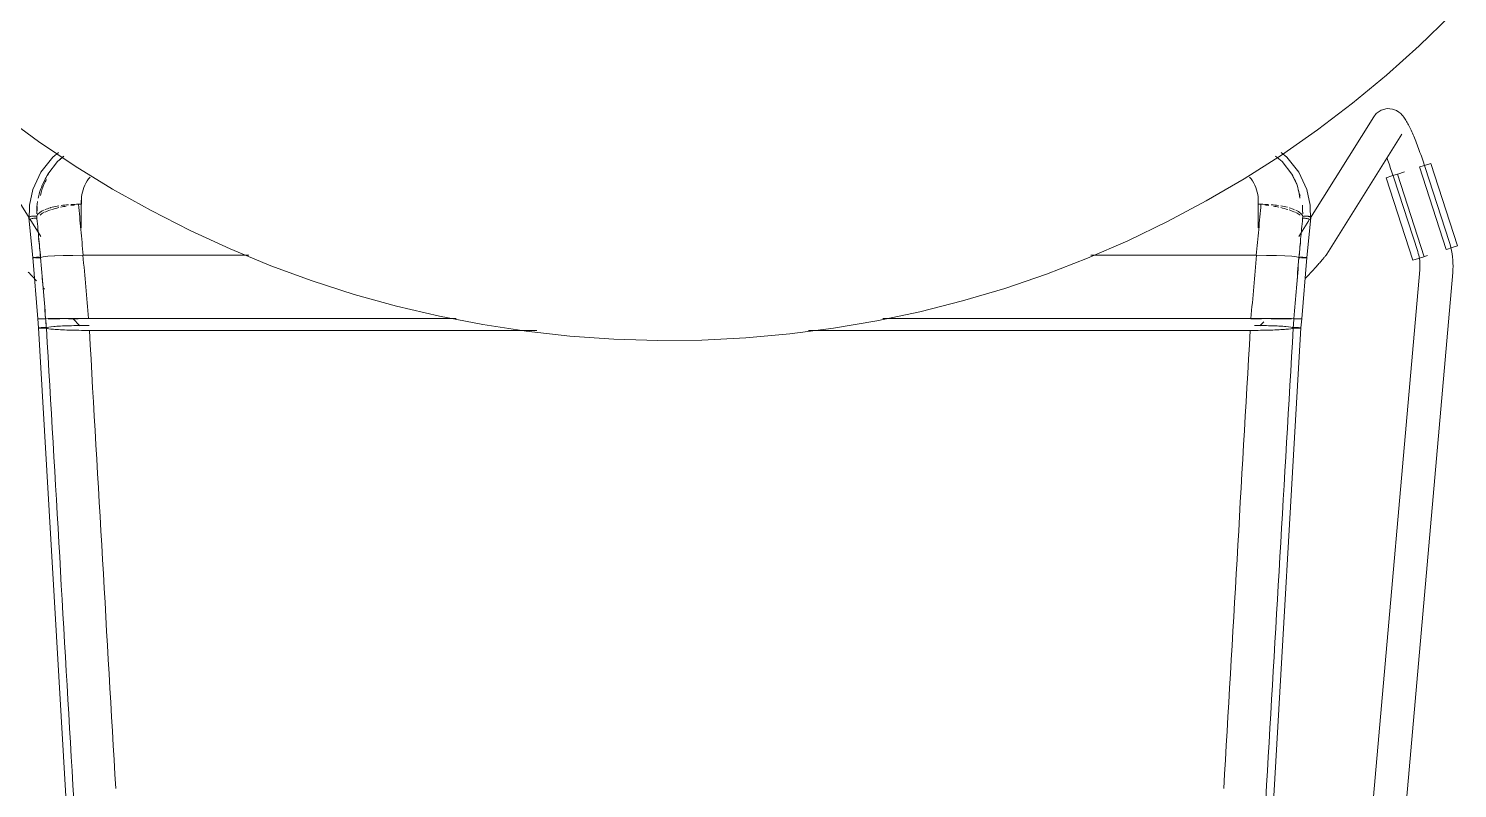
# Model space of a CAD drawing. Header units: millimetres. Extents: x 155927 to 326028, y -36033 to 97293.
# Drawn here: x 206832 to 207352, y 11742 to 12019 of the extents above; entities that cross this region are included whole.
import ezdxf

# ---------------------------------------------------------------- set-up
doc = ezdxf.new("R2010")
doc.units = ezdxf.units.MM
doc.header["$MEASUREMENT"] = 0
doc.layers.add('I-FURN', color=8, linetype='CONTINUOUS', lineweight=9)

msp = doc.modelspace()

# ---------------------------------------------------------------- linework, layer by layer
at = {"layer": 'I-FURN'}
for p, q in [((207337.7, 12012.26), (207349.2, 12023.39)), ((207325.77, 12001.61), (207337.7, 12012.26)), ((207313.42, 11991.43), (207325.77, 12001.61)), ((207300.68, 11981.76), (207313.42, 11991.43)), ((206832.42, 11949.76), (206809.39, 11986.53)), ((206822.95, 11986.92), (206835.87, 11977.48)), ((207321.17, 11986.53), (207298.14, 11949.76)), ((207322.07, 11987.65), (207321.17, 11986.53)), ((207322.07, 11987.65), (207323.8, 11988.88)), ((207323.8, 11988.88), (207326.03, 11989.46)), ((207326.03, 11989.46), (207328, 11989.29)), ((207328, 11989.29), (207329.38, 11988.77)), ((207329.38, 11988.77), (207330.29, 11988.2)), ((207330.29, 11988.2), (207330.92, 11987.68)), ((207330.92, 11987.68), (207331.39, 11987.22)), ((207331.39, 11987.22), (207331.76, 11986.79)), ((207331.76, 11986.79), (207332.07, 11986.39)), ((207332.07, 11986.39), (207332.35, 11986)), ((207332.35, 11986), (207332.6, 11985.61)), ((207332.6, 11985.61), (207332.84, 11985.22)), ((207287.56, 11972.6), (207300.68, 11981.76)), ((207332.84, 11985.22), (207333.08, 11984.82)), ((207333.08, 11984.82), (207333.31, 11984.41)), ((207333.31, 11984.41), (207333.54, 11983.98)), ((207333.54, 11983.98), (207333.77, 11983.54)), ((207333.77, 11983.54), (207334, 11983.09)), ((207334, 11983.09), (207334.23, 11982.61)), ((207334.23, 11982.61), (207334.46, 11982.12)), ((207334.46, 11982.12), (207334.7, 11981.61)), ((207334.7, 11981.61), (207334.93, 11981.08)), ((207334.93, 11981.08), (207335.17, 11980.54)), ((207335.17, 11980.54), (207335.42, 11979.98)), ((206835.87, 11977.48), (206849.16, 11968.57)), ((207304.04, 11936.57), (207331.34, 11980.16)), ((207335.42, 11979.98), (207335.66, 11979.4)), ((207335.66, 11979.4), (207335.91, 11978.8)), ((207335.91, 11978.8), (207336.16, 11978.19)), ((207336.16, 11978.19), (207336.41, 11977.57)), ((207336.41, 11977.57), (207336.66, 11976.93)), ((207336.66, 11976.93), (207336.91, 11976.27)), ((207336.91, 11976.27), (207337.17, 11975.61)), ((207337.17, 11975.61), (207337.42, 11974.93)), ((206841.01, 11971.86), (206836.68, 11966.33)), ((206842.75, 11970.19), (206839.25, 11965.62)), ((206843.07, 11973.5), (206841.01, 11971.86)), ((206845.09, 11972.15), (206842.75, 11970.19)), ((207274.08, 11963.98), (207287.56, 11972.6)), ((207285.47, 11972.15), (207287.81, 11970.19)), ((207287.49, 11973.5), (207289.55, 11971.86)), ((207287.81, 11970.19), (207291.31, 11965.62)), ((207289.55, 11971.86), (207293.88, 11966.33)), ((207325.98, 11971.27), (207326.21, 11970.65)), ((207326.21, 11970.65), (207326.45, 11970.01)), ((207326.45, 11970.01), (207326.68, 11969.37)), ((207337.42, 11974.93), (207337.68, 11974.24)), ((207337.68, 11974.24), (207337.93, 11973.54)), ((207337.93, 11973.54), (207338.19, 11972.84)), ((207338.19, 11972.84), (207338.44, 11972.12)), ((207338.44, 11972.12), (207338.69, 11971.4)), ((207338.69, 11971.4), (207338.94, 11970.67)), ((207338.94, 11970.67), (207339.19, 11969.94)), ((206836.68, 11966.33), (206833.77, 11960.01)), ((206839.25, 11965.62), (206837.34, 11961.93)), ((206849.16, 11968.57), (206862.79, 11960.2)), ((207291.31, 11965.62), (207293.22, 11961.93)), ((207293.88, 11966.33), (207296.79, 11960.01)), ((207325.7, 11964.35), (207327.65, 11964.98)), ((207326.68, 11969.37), (207326.92, 11968.71)), ((207326.92, 11968.71), (207327.15, 11968.04)), ((207327.15, 11968.04), (207327.39, 11967.37)), ((207327.39, 11967.37), (207327.62, 11966.69)), ((207327.62, 11966.69), (207327.85, 11966.01)), ((207327.65, 11964.98), (207329.62, 11965.61)), ((207327.85, 11966.01), (207328.08, 11965.32)), ((207328.08, 11965.32), (207328.31, 11964.63)), ((207339.43, 11935.64), (207329.74, 11965.65)), ((207332.32, 11966.48), (207329.84, 11965.68)), ((207337.81, 11968.26), (207347.5, 11938.25)), ((207337.93, 11968.29), (207339.9, 11968.93)), ((207339.19, 11969.94), (207339.44, 11969.2)), ((207339.44, 11969.2), (207339.68, 11968.46)), ((207339.68, 11968.46), (207339.83, 11968.01)), ((207348.54, 11941.19), (207339.83, 11968.01)), ((207339.9, 11968.93), (207341.86, 11969.56)), ((207341.86, 11969.56), (207351.54, 11939.55)), ((206833.77, 11960.01), (206832.56, 11954.37)), ((206862.79, 11960.2), (206876.75, 11952.37)), ((207260.27, 11955.9), (207274.08, 11963.98)), ((207296.79, 11960.01), (207298, 11954.37)), ((207325.7, 11964.35), (207335.39, 11934.34)), ((207328.31, 11964.63), (207328.42, 11964.3)), ((207328.42, 11964.3), (207337.13, 11937.49)), ((206850.42, 11954.69), (206851.47, 11954.69)), ((206851.41, 11955.93), (206851.41, 11946.18)), ((207246.15, 11948.39), (207260.27, 11955.9)), ((207279.09, 11954.69), (207280.14, 11954.69)), ((207279.15, 11946.18), (207279.15, 11955.93)), ((206833.77, 11935.31), (206832.35, 11949.8)), ((206832.56, 11954.37), (206832.47, 11948.91)), ((206836.69, 11942.95), (206832.65, 11949.39)), ((206876.75, 11952.37), (206891.01, 11945.12)), ((207296.79, 11935.31), (207298.21, 11949.8)), ((207298, 11954.37), (207298.09, 11948.91)), ((206891.01, 11945.12), (206905.54, 11938.44)), ((207231.74, 11941.44), (207246.15, 11948.39)), ((207297.53, 11948.8), (207293.87, 11942.95)), ((207217.06, 11935.07), (207231.74, 11941.44)), ((207349.59, 11938.92), (207347.62, 11938.29)), ((207348.56, 11941.15), (207348.54, 11941.19)), ((207348.89, 11940.05), (207348.56, 11941.15)), ((207349.17, 11938.95), (207348.89, 11940.05)), ((207349.41, 11937.83), (207349.17, 11938.95)), ((207351.54, 11939.55), (207349.59, 11938.92)), ((206833.84, 11935.33), (206833.77, 11935.31)), ((206833.77, 11935.31), (206833.84, 11935.28)), ((206833.78, 11935.31), (206833.84, 11935.33)), ((206835.6, 11913.11), (206833.78, 11935.31)), ((206833.84, 11935.28), (206833.78, 11935.31)), ((206834.03, 11935.36), (206833.84, 11935.33)), ((206833.84, 11935.28), (206834.02, 11935.26)), ((206834.03, 11935.26), (206833.84, 11935.28)), ((206834.02, 11935.26), (206834.32, 11935.24)), ((206834.33, 11935.38), (206834.03, 11935.36)), ((206834.03, 11935.36), (206834.33, 11935.38)), ((206834.32, 11935.24), (206834.03, 11935.26)), ((206834.71, 11935.4), (206834.33, 11935.38)), ((206834.33, 11935.38), (206834.71, 11935.4)), ((206834.7, 11935.22), (206835.15, 11935.21)), ((206835.15, 11935.21), (206834.7, 11935.22)), ((206835.16, 11935.41), (206834.71, 11935.4)), ((206834.71, 11935.4), (206835.17, 11935.41)), ((206835.15, 11935.21), (206835.64, 11935.2)), ((206835.64, 11935.2), (206835.15, 11935.21)), ((206835.65, 11935.41), (206835.16, 11935.41)), ((206835.17, 11935.41), (206835.66, 11935.41)), ((206835.64, 11935.2), (206836.14, 11935.21)), ((206836.14, 11935.21), (206835.64, 11935.2)), ((206836.15, 11935.41), (206835.65, 11935.41)), ((206835.66, 11935.41), (206836.16, 11935.41)), ((206836.14, 11935.21), (206836.61, 11935.21)), ((206836.61, 11935.21), (206836.14, 11935.21)), ((206836.62, 11935.4), (206836.15, 11935.41)), ((206836.16, 11935.41), (206836.63, 11935.4)), ((206837.51, 11935.59), (206836.62, 11935.4)), ((206836.63, 11935.4), (206837.51, 11935.59)), ((206837.51, 11935.59), (206839.23, 11935.77)), ((206839.25, 11935.77), (206837.51, 11935.59)), ((206839.25, 11935.77), (206841.69, 11935.92)), ((206841.73, 11935.92), (206839.25, 11935.77)), ((206841.72, 11935.92), (206844.76, 11936.04)), ((206844.83, 11936.04), (206841.73, 11935.92)), ((206844.82, 11936.04), (206848.27, 11936.11)), ((206848.26, 11936.11), (206844.83, 11936.04)), ((206852.12, 11936.14), (206848.36, 11936.11)), ((206848.36, 11936.11), (206852, 11936.14)), ((206912.24, 11936.14), (206852.12, 11936.14)), ((206852.12, 11936.14), (206912.24, 11936.14)), ((206905.54, 11938.44), (206920.34, 11932.34)), ((207202.14, 11929.3), (207217.06, 11935.07)), ((207278.44, 11936.14), (207218.32, 11936.14)), ((207218.32, 11936.14), (207278.44, 11936.14)), ((207282.2, 11936.11), (207278.44, 11936.14)), ((207278.56, 11936.14), (207282.2, 11936.11)), ((207282.29, 11936.11), (207285.74, 11936.04)), ((207285.73, 11936.04), (207282.3, 11936.11)), ((207288.83, 11935.92), (207285.73, 11936.04)), ((207285.8, 11936.04), (207288.84, 11935.92)), ((207291.31, 11935.77), (207288.83, 11935.92)), ((207288.87, 11935.92), (207291.31, 11935.77)), ((207293.05, 11935.59), (207291.31, 11935.77)), ((207291.33, 11935.77), (207293.05, 11935.59)), ((207293.05, 11935.59), (207293.93, 11935.4)), ((207293.94, 11935.4), (207293.05, 11935.59)), ((207293.93, 11935.4), (207294.4, 11935.41)), ((207294.41, 11935.41), (207293.94, 11935.4)), ((207293.95, 11935.21), (207294.42, 11935.21)), ((207294.42, 11935.21), (207293.95, 11935.21)), ((207294.4, 11935.41), (207294.9, 11935.41)), ((207294.91, 11935.41), (207294.41, 11935.41)), ((207294.9, 11935.41), (207295.39, 11935.41)), ((207295.4, 11935.41), (207294.91, 11935.41)), ((207294.92, 11935.2), (207295.41, 11935.21)), ((207295.41, 11935.21), (207294.92, 11935.2)), ((207294.96, 11913.11), (207296.78, 11935.31)), ((207295.39, 11935.41), (207295.85, 11935.4)), ((207295.85, 11935.4), (207295.4, 11935.41)), ((207295.41, 11935.21), (207295.86, 11935.22)), ((207295.86, 11935.22), (207295.41, 11935.21)), ((207296.23, 11935.38), (207295.85, 11935.4)), ((207295.85, 11935.4), (207296.23, 11935.38)), ((207295.86, 11935.22), (207296.24, 11935.24)), ((207296.24, 11935.24), (207295.86, 11935.22)), ((207296.53, 11935.36), (207296.23, 11935.38)), ((207296.23, 11935.38), (207296.53, 11935.36)), ((207296.24, 11935.24), (207296.54, 11935.26)), ((207296.53, 11935.26), (207296.24, 11935.24)), ((207296.72, 11935.33), (207296.53, 11935.36)), ((207296.72, 11935.28), (207296.53, 11935.26)), ((207296.54, 11935.26), (207296.72, 11935.28)), ((207296.72, 11935.33), (207296.78, 11935.31)), ((207296.79, 11935.31), (207296.72, 11935.33)), ((207296.72, 11935.28), (207296.79, 11935.31)), ((207296.78, 11935.31), (207296.72, 11935.28)), ((207301.78, 11933.75), (207301.5, 11933.45)), ((207302.03, 11934.05), (207301.78, 11933.75)), ((207302.28, 11934.33), (207302.03, 11934.05)), ((207302.51, 11934.6), (207302.28, 11934.33)), ((207302.72, 11934.85), (207302.51, 11934.6)), ((207302.92, 11935.09), (207302.72, 11934.85)), ((207303.11, 11935.32), (207302.92, 11935.09)), ((207303.29, 11935.54), (207303.11, 11935.32)), ((207303.47, 11935.76), (207303.29, 11935.54)), ((207303.64, 11935.99), (207303.47, 11935.76)), ((207303.82, 11936.25), (207303.64, 11935.99)), ((207304.04, 11936.57), (207303.82, 11936.25)), ((207337.34, 11934.97), (207335.39, 11934.34)), ((207337.13, 11937.49), (207337.32, 11936.85)), ((207337.32, 11936.85), (207337.49, 11936.21)), ((207339.31, 11935.61), (207337.34, 11934.97)), ((207337.49, 11936.21), (207337.63, 11935.56)), ((207337.63, 11935.56), (207337.74, 11934.91)), ((207337.74, 11934.91), (207337.83, 11934.26)), ((207337.83, 11934.26), (207337.9, 11933.6)), ((207340.69, 11936.05), (207339.53, 11935.68)), ((207349.61, 11936.7), (207349.41, 11937.83)), ((207349.76, 11935.57), (207349.61, 11936.7)), ((207349.87, 11934.43), (207349.76, 11935.57)), ((207349.93, 11933.29), (207349.87, 11934.43)), ((206832.13, 11930.06), (206832.53, 11929.63)), ((206832.53, 11929.63), (206832.95, 11929.18)), ((206832.95, 11929.18), (206833.37, 11928.73)), ((206833.37, 11928.73), (206833.8, 11928.27)), ((206920.34, 11932.34), (206935.36, 11926.84)), ((207187, 11924.13), (207202.14, 11929.3)), ((207297.19, 11928.73), (207296.76, 11928.27)), ((207297.61, 11929.18), (207297.19, 11928.73)), ((207298.03, 11929.63), (207297.61, 11929.18)), ((207298.43, 11930.06), (207298.03, 11929.63)), ((207298.82, 11930.49), (207298.43, 11930.06)), ((207299.2, 11930.9), (207298.82, 11930.49)), ((207299.57, 11931.3), (207299.2, 11930.9)), ((207299.93, 11931.69), (207299.57, 11931.3)), ((207300.27, 11932.07), (207299.93, 11931.69)), ((207300.6, 11932.44), (207300.27, 11932.07)), ((207337.88, 11930.92), (207300.58, 11506.42)), ((207300.91, 11932.79), (207300.6, 11932.44)), ((207301.22, 11933.12), (207300.91, 11932.79)), ((207301.5, 11933.45), (207301.22, 11933.12)), ((207310.88, 11486.55), (207349.83, 11929.87)), ((207337.92, 11931.61), (207337.88, 11930.95)), ((207337.88, 11930.95), (207337.88, 11930.92)), ((207337.9, 11933.6), (207337.93, 11932.94)), ((207337.94, 11932.27), (207337.92, 11931.61)), ((207337.93, 11932.94), (207337.94, 11932.27)), ((207349.83, 11929.87), (207349.91, 11931.01)), ((207349.91, 11931.01), (207349.94, 11932.15)), ((207349.94, 11932.15), (207349.93, 11933.29)), ((206833.8, 11928.27), (206834.24, 11927.8)), ((206834.24, 11927.8), (206834.69, 11927.32)), ((206834.69, 11927.32), (206835.15, 11926.84)), ((206837.5, 11924.35), (206837.99, 11923.84)), ((206935.36, 11926.84), (206950.59, 11921.95)), ((207171.67, 11919.56), (207187, 11924.13)), ((207296.76, 11928.27), (207296.32, 11927.8)), ((206950.59, 11921.95), (206966.01, 11917.67)), ((207156.16, 11915.62), (207171.67, 11919.56)), ((206835.6, 11913.11), (206835.87, 11909.75)), ((206835.67, 11913.1), (206835.6, 11913.11)), ((206835.6, 11913.11), (206835.67, 11913.11)), ((206835.67, 11913.11), (206835.6, 11913.11)), ((206835.6, 11913.11), (206835.67, 11913.1)), ((206835.67, 11913.11), (206835.86, 11913.11)), ((206835.85, 11913.11), (206835.67, 11913.11)), ((206835.86, 11913.1), (206835.67, 11913.1)), ((206835.67, 11913.1), (206835.86, 11913.1)), ((206836.15, 11913.11), (206835.85, 11913.11)), ((206835.86, 11913.11), (206836.15, 11913.11)), ((206836.15, 11913.1), (206835.86, 11913.1)), ((206835.86, 11913.1), (206836.15, 11913.1)), ((206836.15, 11913.11), (206836.53, 11913.11)), ((206836.53, 11913.11), (206836.15, 11913.11)), ((206836.54, 11913.1), (206836.15, 11913.1)), ((206836.15, 11913.1), (206836.53, 11913.1)), ((206836.53, 11913.11), (206836.98, 11913.11)), ((206836.98, 11913.11), (206836.53, 11913.11)), ((206836.53, 11913.1), (206836.99, 11913.1)), ((206836.99, 11913.1), (206836.54, 11913.1)), ((206836.98, 11913.11), (206837.47, 11913.11)), ((206837.47, 11913.11), (206836.98, 11913.11)), ((206837.48, 11913.1), (206836.99, 11913.1)), ((206836.99, 11913.1), (206837.48, 11913.1)), ((206837.47, 11913.11), (206837.97, 11913.11)), ((206837.97, 11913.11), (206837.47, 11913.11)), ((206837.98, 11913.1), (206837.48, 11913.1)), ((206837.48, 11913.1), (206837.97, 11913.1)), ((206837.97, 11913.11), (206838.44, 11913.11)), ((206838.44, 11913.11), (206837.97, 11913.11)), ((206837.97, 11913.1), (206838.44, 11913.1)), ((206838.45, 11913.1), (206837.98, 11913.1)), ((206838.44, 11913.11), (206839.33, 11913.13)), ((206839.32, 11913.13), (206838.44, 11913.11)), ((206841.07, 11913.14), (206839.32, 11913.13)), ((206839.33, 11913.13), (206841.08, 11913.14)), ((206841.1, 11913.07), (206839.34, 11913.08)), ((206839.34, 11913.08), (206841.09, 11913.07)), ((206843.58, 11913.15), (206841.07, 11913.14)), ((206841.08, 11913.14), (206843.57, 11913.15)), ((206841.09, 11913.07), (206843.59, 11913.06)), ((206843.59, 11913.06), (206841.1, 11913.07)), ((206843.58, 11913.15), (206846.71, 11913.16)), ((206846.71, 11913.16), (206843.58, 11913.15)), ((206846.71, 11913.16), (206850.28, 11913.17)), ((206850.28, 11913.17), (206846.71, 11913.16)), ((206846.71, 11913.05), (206850.27, 11913.04)), ((206850.27, 11913.04), (206846.72, 11913.05)), ((206848.27, 11913.17), (206850.84, 11910.49)), ((206850.28, 11913.17), (206854.06, 11913.17)), ((206854.06, 11913.17), (206850.28, 11913.17)), ((206854.06, 11913.17), (206987.7, 11913.17)), ((206987.7, 11913.17), (206854.06, 11913.17)), ((206966.01, 11917.67), (206981.58, 11914.01)), ((206981.58, 11914.01), (206997.29, 11910.98)), ((207140.51, 11912.3), (207156.16, 11915.62)), ((207142.76, 11913.17), (207276.5, 11913.17)), ((207276.5, 11913.17), (207142.76, 11913.17)), ((207276.5, 11913.17), (207280.28, 11913.17)), ((207280.28, 11913.17), (207276.5, 11913.17)), ((207280.29, 11913.04), (207276.51, 11913.04)), ((207276.51, 11913.04), (207280.29, 11913.04)), ((207280.28, 11913.17), (207283.85, 11913.16)), ((207283.85, 11913.16), (207280.28, 11913.17)), ((207286.97, 11913.06), (207283.84, 11913.05)), ((207283.85, 11913.16), (207286.98, 11913.15)), ((207286.98, 11913.15), (207283.85, 11913.16)), ((207283.85, 11913.05), (207286.97, 11913.06)), ((207289.46, 11913.07), (207286.97, 11913.06)), ((207286.97, 11913.06), (207289.47, 11913.07)), ((207289.49, 11913.14), (207286.98, 11913.15)), ((207286.99, 11913.15), (207289.48, 11913.14)), ((207291.22, 11913.08), (207289.46, 11913.07)), ((207289.47, 11913.07), (207291.22, 11913.08)), ((207289.49, 11913.14), (207291.23, 11913.13)), ((207291.24, 11913.13), (207289.49, 11913.14)), ((207291.23, 11913.13), (207292.12, 11913.11)), ((207292.12, 11913.11), (207291.24, 11913.13)), ((207292.58, 11913.1), (207292.11, 11913.1)), ((207292.12, 11913.11), (207292.59, 11913.11)), ((207292.59, 11913.11), (207292.12, 11913.11)), ((207292.12, 11913.1), (207292.59, 11913.1)), ((207293.08, 11913.1), (207292.58, 11913.1)), ((207292.59, 11913.11), (207293.09, 11913.11)), ((207293.09, 11913.11), (207292.59, 11913.11)), ((207292.59, 11913.1), (207293.08, 11913.1)), ((207293.57, 11913.1), (207293.08, 11913.1)), ((207293.08, 11913.1), (207293.57, 11913.1)), ((207293.09, 11913.11), (207293.58, 11913.11)), ((207293.58, 11913.11), (207293.09, 11913.11)), ((207294.02, 11913.1), (207293.57, 11913.1)), ((207293.57, 11913.1), (207294.03, 11913.1)), ((207293.58, 11913.11), (207294.03, 11913.11)), ((207294.03, 11913.11), (207293.58, 11913.11)), ((207294.41, 11913.1), (207294.02, 11913.1)), ((207294.03, 11913.11), (207294.41, 11913.11)), ((207294.41, 11913.11), (207294.03, 11913.11)), ((207294.03, 11913.1), (207294.41, 11913.1)), ((207294.41, 11913.11), (207294.7, 11913.11)), ((207294.71, 11913.11), (207294.41, 11913.11)), ((207294.96, 11913.11), (207294.69, 11909.75)), ((207294.89, 11913.11), (207294.96, 11913.11)), ((207294.96, 11913.11), (207294.89, 11913.1)), ((207294.89, 11913.1), (207294.96, 11913.11)), ((207294.96, 11913.11), (207294.89, 11913.11)), ((206835.94, 11909.78), (206835.88, 11909.75)), ((206855.16, 11577.84), (206835.88, 11909.75)), ((206835.88, 11909.75), (206835.94, 11909.72)), ((206836.13, 11909.8), (206835.94, 11909.78)), ((206835.94, 11909.72), (206836.13, 11909.69)), ((206836.43, 11909.82), (206836.13, 11909.8)), ((206836.13, 11909.69), (206836.42, 11909.67)), ((206836.42, 11909.67), (206836.8, 11909.65)), ((206836.81, 11909.84), (206836.43, 11909.82)), ((206836.8, 11909.65), (206837.25, 11909.64)), ((206837.26, 11909.85), (206836.81, 11909.84)), ((206837.25, 11909.64), (206837.74, 11909.64)), ((206837.75, 11909.86), (206837.26, 11909.85)), ((206837.74, 11909.64), (206838.24, 11909.64)), ((206838.25, 11909.86), (206837.75, 11909.86)), ((206838.24, 11909.64), (206838.71, 11909.65)), ((206838.72, 11909.85), (206838.25, 11909.86)), ((206838.71, 11909.65), (206839.6, 11909.44)), ((206839.62, 11910.06), (206838.72, 11909.85)), ((206839.6, 11909.44), (206841.35, 11909.24)), ((206841.37, 11910.25), (206839.62, 11910.06)), ((206841.35, 11909.24), (206843.85, 11909.08)), ((206843.87, 11910.41), (206841.37, 11910.25)), ((206843.85, 11909.08), (206846.98, 11908.96)), ((206846.99, 11910.54), (206843.87, 11910.41)), ((206846.98, 11908.96), (206850.54, 11908.88)), ((206850.54, 11910.61), (206846.99, 11910.54)), ((206854.22, 11910.64), (206850.54, 11910.61)), ((206850.54, 11908.88), (206854.33, 11908.85)), ((206854.33, 11908.85), (207016.93, 11908.85)), ((207016.93, 11908.85), (206854.33, 11908.85)), ((206997.29, 11910.98), (207013.11, 11908.57)), ((207013.11, 11908.57), (207029.01, 11906.81)), ((207108.87, 11907.54), (207124.74, 11909.6)), ((207115.66, 11908.85), (207276.23, 11908.85)), ((207276.23, 11908.85), (207115.66, 11908.85)), ((207124.74, 11909.6), (207140.51, 11912.3)), ((207275.4, 11577.84), (207294.68, 11909.75)), ((207276.23, 11908.85), (207280.02, 11908.88)), ((207280.02, 11910.61), (207277.77, 11910.64)), ((207279.72, 11910.49), (207281.19, 11912.02)), ((207283.57, 11910.54), (207280.02, 11910.61)), ((207280.02, 11908.88), (207283.58, 11908.96)), ((207286.69, 11910.41), (207283.57, 11910.54)), ((207283.58, 11908.96), (207286.71, 11909.08)), ((207289.19, 11910.25), (207286.69, 11910.41)), ((207286.71, 11909.08), (207289.21, 11909.24)), ((207290.94, 11910.06), (207289.19, 11910.25)), ((207289.21, 11909.24), (207290.96, 11909.44)), ((207291.84, 11909.85), (207290.94, 11910.06)), ((207290.96, 11909.44), (207291.85, 11909.65)), ((207292.31, 11909.86), (207291.84, 11909.85)), ((207291.85, 11909.65), (207292.32, 11909.64)), ((207292.81, 11909.86), (207292.31, 11909.86)), ((207292.32, 11909.64), (207292.82, 11909.64)), ((207293.3, 11909.85), (207292.81, 11909.86)), ((207292.82, 11909.64), (207293.31, 11909.64)), ((207293.75, 11909.84), (207293.3, 11909.85)), ((207293.31, 11909.64), (207293.76, 11909.65)), ((207294.13, 11909.82), (207293.75, 11909.84)), ((207293.76, 11909.65), (207294.14, 11909.67)), ((207294.43, 11909.8), (207294.13, 11909.82)), ((207294.14, 11909.67), (207294.43, 11909.69)), ((207294.62, 11909.78), (207294.43, 11909.8)), ((207294.43, 11909.69), (207294.62, 11909.72)), ((207294.68, 11909.75), (207294.62, 11909.78)), ((207294.62, 11909.72), (207294.68, 11909.75)), ((207029.01, 11906.81), (207044.97, 11905.67)), ((207044.97, 11905.67), (207060.96, 11905.18)), ((207060.96, 11905.18), (207076.96, 11905.33)), ((207076.96, 11905.33), (207092.94, 11906.11)), ((207092.94, 11906.11), (207108.87, 11907.54))]:
    msp.add_line(p, q, dxfattribs=at)
for points in [[(206843.68, 11971.02), (206844.12, 11971.43), (206844.57, 11971.82), (206845.03, 11972.2)], [(207294.4, 11957.6), (207294.2, 11958.33), (207293.97, 11959.04), (207293.7, 11959.75)], [(206835.22, 11951.89), (206835.23, 11953.15), (206835.33, 11954.41), (206835.51, 11955.65)], [(206844.07, 11954.22), (206844.92, 11954.35), (206845.79, 11954.46), (206846.71, 11954.52)], [(206849.01, 11954.45), (206848.53, 11954.4), (206848.06, 11954.34), (206847.6, 11954.27)], [(206847.64, 11954.59), (206848.55, 11954.65), (206849.47, 11954.68), (206850.42, 11954.69)], [(206852.12, 11936.14), (206851.81, 11939.27), (206851.22, 11945.52), (206850.68, 11951.66), (206850.42, 11954.69)], [(206851.47, 11954.69), (206851.42, 11955.2), (206851.4, 11955.7), (206851.41, 11956.21)], [(207278.44, 11936.14), (207278.75, 11939.27), (207279.34, 11945.52), (207279.88, 11951.66), (207280.14, 11954.69)], [(207279.14, 11956.21), (207279.15, 11955.7), (207279.14, 11955.2), (207279.09, 11954.69)], [(207280.14, 11954.69), (207281.09, 11954.68), (207282.02, 11954.65), (207282.93, 11954.59)], [(207282.98, 11954.27), (207282.5, 11954.34), (207282.03, 11954.39), (207281.55, 11954.44)], [(207283.86, 11954.52), (207284.76, 11954.45), (207285.64, 11954.35), (207286.49, 11954.22)], [(206835.19, 11950.36), (206835.33, 11950.75), (206835.9, 11951.5), (206837.04, 11952.2), (206837.74, 11952.52)], [(206836.62, 11935.4), (206836.38, 11937.93), (206835.9, 11942.96), (206835.43, 11947.91), (206835.19, 11950.36)], [(206835.42, 11953.87), (206835.31, 11952.98), (206835.29, 11952.08), (206835.29, 11951.18)], [(206837.77, 11951.67), (206837.13, 11951.35), (206836.74, 11951.04), (206836.41, 11950.71)], [(206840.2, 11952.63), (206839.38, 11952.36), (206838.57, 11952.08), (206838.02, 11951.78)], [(206843.24, 11953.48), (206842.31, 11953.26), (206841.37, 11953.03), (206840.52, 11952.78)], [(206840.84, 11953.59), (206841.58, 11953.78), (206842.39, 11953.94), (206843.22, 11954.09)], [(206845.9, 11954.01), (206845.21, 11953.89), (206844.56, 11953.76), (206843.9, 11953.62)], [(207286.66, 11953.62), (207286.02, 11953.76), (207285.36, 11953.9), (207284.68, 11954.02)], [(207289.92, 11952.77), (207289.12, 11953.02), (207288.24, 11953.25), (207287.32, 11953.47)], [(207287.34, 11954.09), (207288.18, 11953.94), (207288.99, 11953.78), (207289.73, 11953.59)], [(207292.54, 11951.78), (207291.91, 11952.08), (207291.17, 11952.35), (207290.35, 11952.62)], [(207290.39, 11953.41), (207291.12, 11953.2), (207291.76, 11952.97), (207292.36, 11952.72)], [(207294.36, 11950.71), (207293.95, 11951.03), (207293.43, 11951.36), (207292.79, 11951.67)], [(207292.83, 11952.52), (207293.52, 11952.2), (207294.66, 11951.5), (207295.23, 11950.75), (207295.37, 11950.36)], [(207293.94, 11935.4), (207294.18, 11937.93), (207294.66, 11942.96), (207295.13, 11947.91), (207295.37, 11950.36)], [(207295.2, 11954.35), (207295.28, 11953.54), (207295.29, 11952.71), (207295.29, 11951.88)], [(207295.33, 11951.18), (207295.32, 11951.84), (207295.29, 11952.49), (207295.22, 11953.13)], [(207298.03, 11949.05), (207297.99, 11949.1), (207297.86, 11949.19), (207297.57, 11949.32), (207297.18, 11949.44), (207296.72, 11949.53), (207296.23, 11949.6), (207295.73, 11949.63), (207295.42, 11949.63), (207295.27, 11949.62)], [(206836.59, 11935.4), (206836.36, 11937.71), (206836.13, 11940.03), (206835.9, 11942.3)], [(207293.95, 11935.21), (207294.15, 11937.23), (207294.35, 11939.25), (207294.55, 11941.25)], [(206836.63, 11935.4), (206836.93, 11931.69), (206837.53, 11924.27), (206838.14, 11916.83), (206838.44, 11913.11)], [(206853.03, 11924.66), (206852.69, 11928.49), (206852.35, 11932.32), (206852, 11936.14)], [(207278.56, 11936.14), (207278.21, 11932.32), (207277.87, 11928.49), (207277.53, 11924.66)], [(207293.93, 11935.4), (207293.63, 11931.69), (207293.03, 11924.27), (207292.42, 11916.83), (207292.12, 11913.11)], [(207293.95, 11935.21), (207293.65, 11931.57), (207293.34, 11927.92), (207293.04, 11924.26)], [(206854.06, 11913.17), (206853.72, 11917), (206853.38, 11920.83), (206853.03, 11924.66)], [(207277.53, 11924.66), (207277.18, 11920.83), (207276.84, 11917), (207276.5, 11913.17)], [(207292.74, 11920.65), (207292.71, 11920.24), (207292.67, 11919.83), (207292.64, 11919.42)], [(206838.71, 11909.65), (206838.66, 11910.23), (206838.57, 11911.38), (206838.48, 11912.54), (206838.44, 11913.11)], [(206838.72, 11909.85), (206838.67, 11910.39), (206838.58, 11911.47), (206838.49, 11912.56), (206838.45, 11913.1)], [(207291.84, 11909.85), (207291.89, 11910.39), (207291.98, 11911.47), (207292.07, 11912.56), (207292.11, 11913.1)], [(207291.85, 11909.65), (207291.9, 11910.23), (207291.99, 11911.38), (207292.08, 11912.54), (207292.12, 11913.11)], [(206838.71, 11909.65), (206841.93, 11854.24), (206848.37, 11743.48), (206854.81, 11632.89), (206858.03, 11577.65)], [(206863.92, 11742.36), (206860.72, 11797.82), (206857.52, 11853.33), (206854.33, 11908.85)], [(207276.23, 11908.85), (207273.04, 11853.33), (207269.84, 11797.8), (207266.65, 11742.36)], [(207291.85, 11909.65), (207288.63, 11854.24), (207282.19, 11743.48), (207275.75, 11632.89), (207272.53, 11577.65)], [(207291.84, 11909.85), (207292.44, 11909.86), (207293.95, 11909.86), (207294.69, 11909.79), (207294.69, 11909.75)]]:
    msp.add_open_spline(points, degree=3, dxfattribs=at)
for points, knots in [([(206835.77, 11956.93), (206836.21, 11959.05), (206837.22, 11962.13), (206838.85, 11964.89), (206839.44, 11965.76)], [0.1763318, 0.1763318, 0.1763318, 0.1763318, 0.3333333, 0.408557, 0.408557, 0.408557, 0.408557]), ([(207291.31, 11965.6), (207291.82, 11964.78), (207293.4, 11962.05), (207294, 11959.07), (207294.28, 11956.97)], [-0.4024189, -0.4024189, -0.4024189, -0.4024189, -0.3333333, -0.1789981, -0.1789981, -0.1789981, -0.1789981]), ([(206838.72, 11963.7), (206838.38, 11963.11), (206837.35, 11961.26), (206836.86, 11959.28), (206836.63, 11957.9)], [0.6175454, 0.6175454, 0.6175454, 0.6175454, 0.6666667, 0.7702374, 0.7702374, 0.7702374, 0.7702374]), ([(206851.47, 11954.69), (206851.25, 11957.08), (206851.88, 11960.68), (206853.81, 11963.68), (206854.58, 11964.58)], [0, 0, 0, 0, 0.3333333, 0.5, 0.5, 0.5, 0.5]), ([(207275.98, 11964.58), (207276.75, 11963.68), (207278.68, 11960.68), (207279.31, 11957.08), (207279.09, 11954.69)], [0.5, 0.5, 0.5, 0.5, 0.6666667, 1, 1, 1, 1]), ([(206832.4, 11949.95), (206832.42, 11949.97), (206832.46, 11950.02), (206832.57, 11950.09), (206832.76, 11950.19), (206833.08, 11950.3), (206833.48, 11950.37), (206833.83, 11950.4), (206834.21, 11950.42), (206834.65, 11950.42), (206835.01, 11950.38), (206835.19, 11950.36)], [0.5555556, 0.5555556, 0.5555556, 0.5555556, 0.5833333, 0.6180556, 0.6527778, 0.7222222, 0.7916667, 0.8263889, 0.8611111, 0.9305556, 1, 1, 1, 1]), ([(206835.29, 11949.62), (206835.07, 11949.63), (206834.58, 11949.63), (206833.83, 11949.54), (206833.16, 11949.39), (206832.73, 11949.21), (206832.57, 11949.1), (206832.53, 11949.05)], [-1, -1, -1, -1, -0.90625, -0.8125, -0.71875, -0.625, -0.5625, -0.5625, -0.5625, -0.5625]), ([(206838.19, 11952.72), (206838.78, 11952.97), (206839.57, 11953.25), (206840.46, 11953.49), (206840.62, 11953.53)], [0.3680344, 0.3680344, 0.3680344, 0.3680344, 0.5, 0.5262609, 0.5262609, 0.5262609, 0.5262609]), ([(207295.59, 11950.38), (207295.66, 11950.39), (207295.87, 11950.41), (207296.23, 11950.42), (207296.6, 11950.41), (207296.89, 11950.39), (207297.16, 11950.36), (207297.41, 11950.31), (207297.64, 11950.24), (207297.83, 11950.18), (207298.03, 11950.08), (207298.13, 11949.99), (207298.16, 11949.95)], [0.0275894, 0.0275894, 0.0275894, 0.0275894, 0.0555556, 0.1111111, 0.1666667, 0.1944444, 0.2222222, 0.2777778, 0.3055556, 0.3333333, 0.3888889, 0.4444444, 0.4444444, 0.4444444, 0.4444444]), ([(206837.12, 11929.1), (206837.25, 11927.46), (206837.69, 11922.21), (206838.13, 11916.96), (206838.42, 11913.35)], [0.2766114, 0.2766114, 0.2766114, 0.2766114, 0.5, 0.9886614, 0.9886614, 0.9886614, 0.9886614]), ([(206835.87, 11909.75), (206835.87, 11909.77), (206836.01, 11909.79), (206836.41, 11909.83), (206836.79, 11909.84), (206837.25, 11909.85), (206837.75, 11909.86), (206838.25, 11909.86), (206838.57, 11909.85), (206838.72, 11909.85)], [-0.5, -0.5, -0.5, -0.5, -0.375, -0.3125, -0.25, -0.1875, -0.125, -0.0625, 0, 0, 0, 0]), ([(206838.71, 11909.65), (206838.49, 11909.64), (206837.99, 11909.63), (206837.36, 11909.64), (206836.9, 11909.65), (206836.49, 11909.66), (206836.03, 11909.7), (206835.87, 11909.73), (206835.87, 11909.75)], [-1, -1, -1, -1, -0.90625, -0.8125, -0.765625, -0.71875, -0.625, -0.501507, -0.501507, -0.501507, -0.501507]), ([(206854.33, 11908.85), (206853.05, 11908.85), (206850.5, 11908.87), (206846.9, 11908.95), (206843.73, 11909.07), (206840.37, 11909.29), (206838.99, 11909.5), (206838.71, 11909.65)], [-1, -1, -1, -1, -0.833333, -0.666667, -0.5, -0.333333, 0, 0, 0, 0]), ([(206838.72, 11909.85), (206839.01, 11909.99), (206840.4, 11910.2), (206843.75, 11910.42), (206846.91, 11910.54), (206850.47, 11910.62), (206852.98, 11910.64), (206854.22, 11910.64)], [-1, -1, -1, -1, -0.6666667, -0.5, -0.3333333, -0.1666667, -0.003964, -0.003964, -0.003964, -0.003964]), ([(207291.85, 11909.65), (207291.57, 11909.5), (207290.19, 11909.29), (207286.83, 11909.07), (207283.66, 11908.95), (207280.06, 11908.87), (207277.51, 11908.85), (207276.23, 11908.85)], [-1, -1, -1, -1, -0.666667, -0.5, -0.333333, -0.166667, 0, 0, 0, 0]), ([(207277.77, 11910.64), (207279.8, 11910.62), (207283.02, 11910.57), (207286.81, 11910.42), (207290.16, 11910.2), (207291.55, 11909.99), (207291.84, 11909.85)], [-0.9335619, -0.9335619, -0.9335619, -0.9335619, -0.6666667, -0.5, -0.3333333, 0, 0, 0, 0]), ([(207294.69, 11909.75), (207294.69, 11909.73), (207294.55, 11909.7), (207294.16, 11909.67), (207293.77, 11909.65), (207293.32, 11909.64), (207292.82, 11909.64), (207292.32, 11909.64), (207292, 11909.64), (207291.85, 11909.65)], [-0.498493, -0.498493, -0.498493, -0.498493, -0.375, -0.3125, -0.25, -0.1875, -0.125, -0.0625, 0, 0, 0, 0])]:
    msp.add_open_spline(points, degree=3, knots=knots, dxfattribs=at)

doc.saveas('drawing.dxf')
